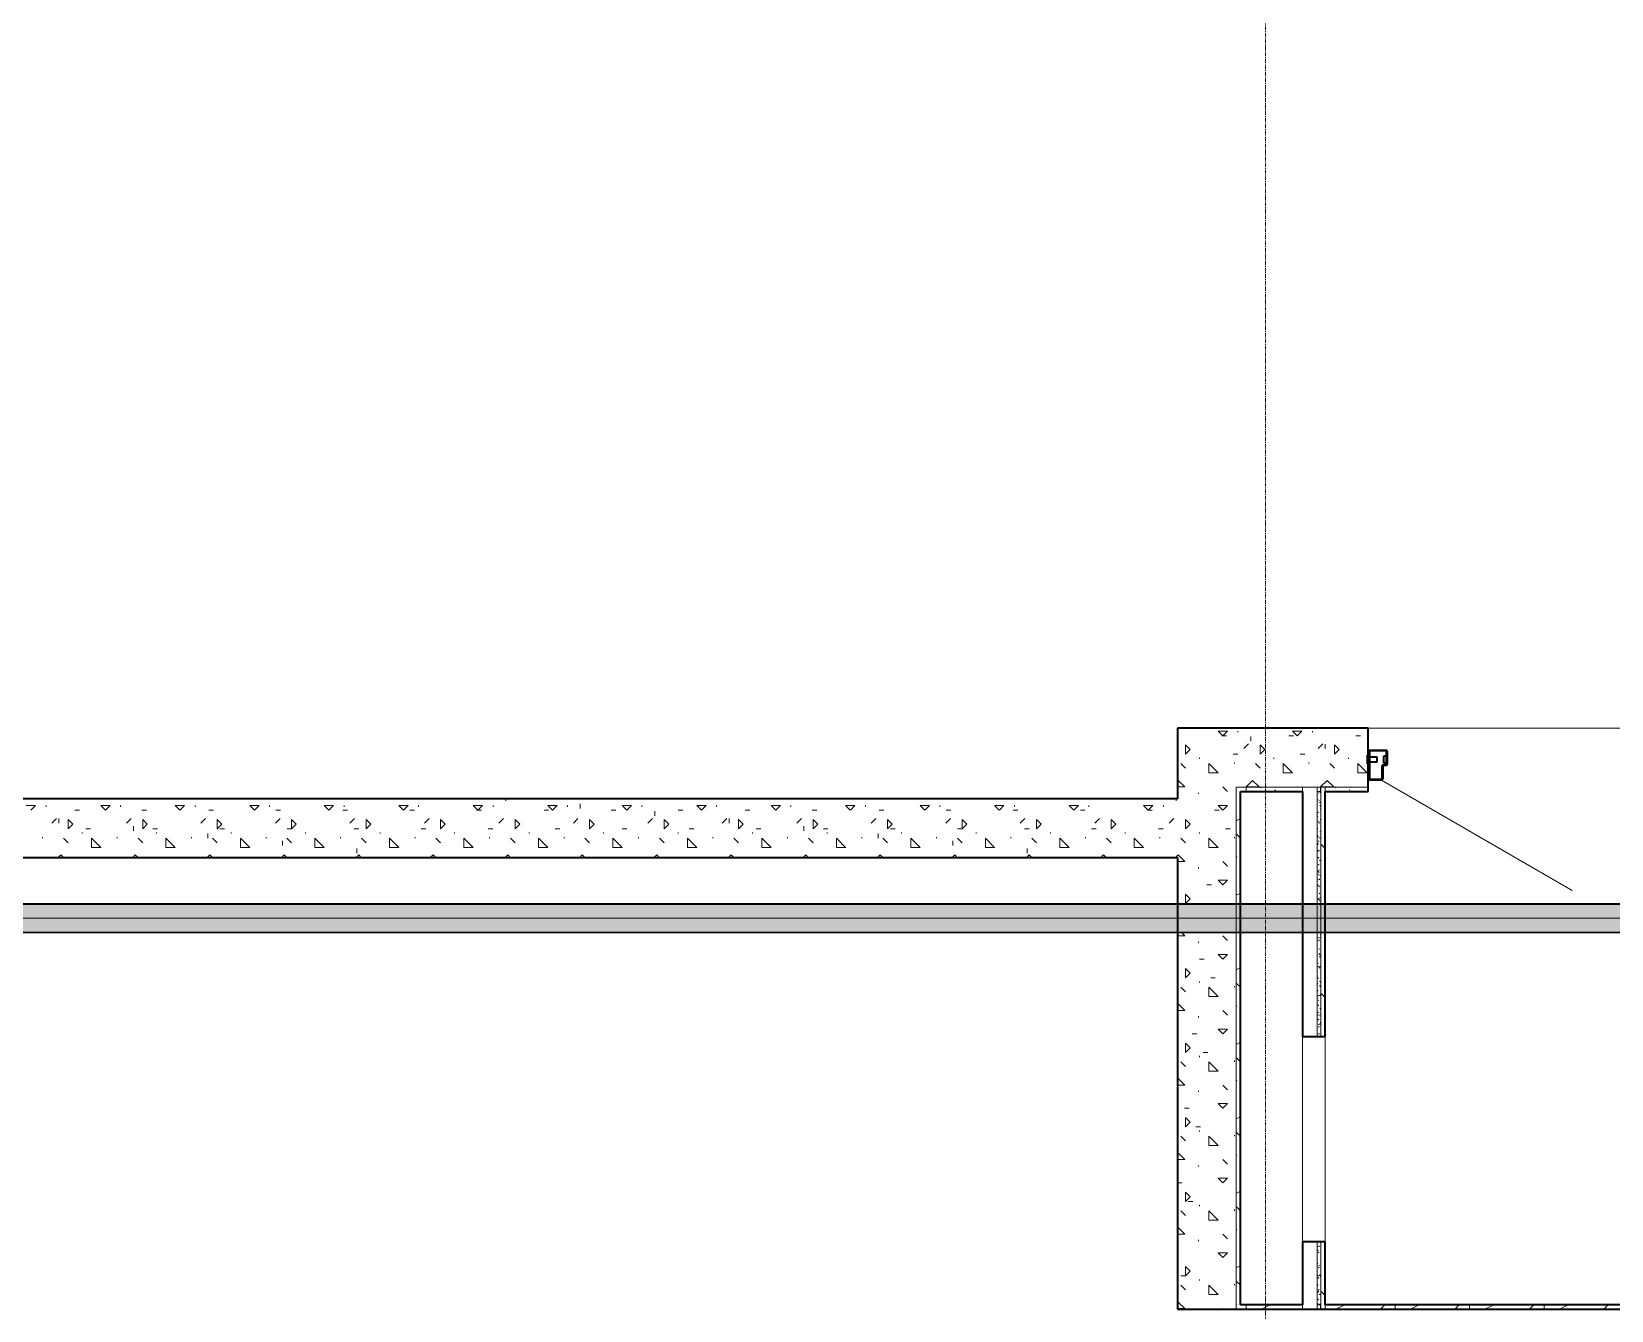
# Model space of a CAD drawing. Header units: millimetres. Extents: x -4948 to 42228, y -4856 to 69378.
# Drawn here: x 9702 to 15089, y 3248 to 7607 of the extents above; entities that cross this region are included whole.
import ezdxf

# ---------------------------------------------------------------- set-up
doc = ezdxf.new("R2010")
doc.units = ezdxf.units.MM
doc.linetypes.add('Линия сетки', pattern=[22.225, 12.7, -3.175, 3.175, -3.175])
for name, color, linetype, lineweight in [('A-DOOR', 31, 'Continuous', 13), ('A-DOOR-FRAM', 31, 'Continuous', 13), ('A-FLOR', 192, 'Continuous', 13), ('A-WALL', 113, 'Continuous', 13), ('A-WALL-PATT', 111, 'Continuous', 13), ('E-CABL-TRAY', 211, 'Continuous', 9), ('E-CABL-TRAY-CNTR', 211, 'Continuous', 9), ('I-WALL', 2, 'Continuous', 13), ('S-GRID', 1, 'Continuous', 30)]:
    doc.layers.add(name, color=color, linetype=linetype, lineweight=lineweight)

# ---------------------------------------------------------------- blocks, each defined once
blk = doc.blocks.new('27ELB-RD-AR-0000-BIM_rvt-1-1 этаж отм_ _0_000 лотки')
at = {"layer": 'A-DOOR', "color": 252, "lineweight": 18}
blk.add_line((14955.5, 4679.8), (14296.9, 5060.1), dxfattribs=at)
at = {"layer": 'A-DOOR-FRAM', "color": 252, "lineweight": 35}
for p, q in [((14257.4, 5140.6), (14258.9, 5140.6)), ((14257.4, 5111.6), (14257.4, 5140.6)), ((14258.9, 5137.1), (14258.9, 5154.6)), ((14258.9, 5137.1), (14258.9, 5111.6)), ((14260.4, 5137.1), (14258.9, 5137.1)), ((14260.4, 5154.6), (14260.4, 5137.1)), ((14265.4, 5153.6), (14260.4, 5153.6)), ((14260.4, 5137.1), (14260.4, 5077.1)), ((14261.4, 5157.1), (14321.4, 5157.1)), ((14321.4, 5157.1), (14261.4, 5157.1)), ((14321.4, 5155.6), (14261.4, 5155.6)), ((14265.4, 5060.6), (14265.4, 5153.6)), ((14265.4, 5135.1), (14286.4, 5135.1)), ((14286.4, 5135.1), (14288.9, 5135.1)), ((14288.9, 5135.1), (14288.9, 5117.2)), ((14313, 5113.6), (14313, 5138.6)), ((14313, 5138.6), (14322.4, 5138.6)), ((14322.4, 5108.6), (14322.4, 5154.6)), ((14323.9, 5154.6), (14323.9, 5108.6)), ((14323.9, 5108.6), (14323.9, 5154.6)), ((14260.4, 5111.6), (14257.4, 5111.6)), ((14258.9, 5059.6), (14258.9, 5077.1)), ((14260.4, 5077.1), (14258.9, 5077.1)), ((14260.4, 5077.1), (14260.4, 5059.6)), ((14286.4, 5117.2), (14265.4, 5117.2)), ((14288.9, 5117.2), (14286.4, 5117.2)), ((14307.4, 5059.6), (14307.4, 5105.1)), ((14308.9, 5105.1), (14308.9, 5059.6)), ((14308.9, 5059.6), (14308.9, 5105.1)), ((14309.9, 5107.6), (14321.4, 5107.6)), ((14321.4, 5106.1), (14309.9, 5106.1)), ((14309.9, 5106.1), (14321.4, 5106.1)), ((14322.4, 5113.6), (14313, 5113.6)), ((14265.4, 5060.6), (14260.4, 5060.6)), ((14261.4, 5058.6), (14306.4, 5058.6)), ((14306.4, 5057.1), (14261.4, 5057.1)), ((14261.4, 5057.1), (14306.4, 5057.1))]:
    blk.add_line(p, q, dxfattribs=at)
for centre, radius, start, end in [((14261.4, 5154.6), 2.5, 90, 180), ((14261.4, 5154.6), 2.5, 90, 180), ((14261.4, 5154.6), 1, 90, 180), ((14321.4, 5154.6), 2.5, 0, 90), ((14321.4, 5154.6), 2.5, 0, 90), ((14321.4, 5154.6), 1, 0, 90), ((14226.8, 5126.1), 98.3, 350.8522, 9.1478), ((14309.9, 5105.1), 2.5, 90, 180), ((14309.9, 5105.1), 1, 90, 180), ((14309.9, 5105.1), 1, 90, 180), ((14321.4, 5108.6), 2.5, 270, 0), ((14321.4, 5108.6), 1, 270, 0), ((14321.4, 5108.6), 2.5, 270, 0), ((14261.4, 5059.6), 2.5, 180, 270), ((14261.4, 5059.6), 2.5, 180, 270), ((14261.4, 5059.6), 1, 180, 270), ((14306.4, 5059.6), 2.5, 270, 0), ((14306.4, 5059.6), 1, 270, 0), ((14306.4, 5059.6), 2.5, 270, 0)]:
    blk.add_arc(centre, radius, start, end, dxfattribs=at)
at = {"layer": 'A-FLOR', "color": 252, "lineweight": 9}
blk.add_line((15858.9, 5232.1), (14258.9, 5232.1), dxfattribs=at)
at = {"layer": 'A-WALL', "color": 252, "lineweight": 9}
for p, q in [((13808.9, 5032.1), (14258.9, 5032.1)), ((14035.4, 5032.1), (13808.9, 5032.1)), ((13808.9, 5032.1), (13808.9, 5017.1)), ((13808.9, 3267.1), (13808.9, 5017.1)), ((13808.9, 5017.1), (13808.9, 3267.1)), ((14035.4, 5032.1), (14035.4, 5017.1)), ((14097.9, 5032.1), (14085.4, 5032.1)), ((14085.4, 5032.1), (14085.4, 5017.1)), ((14085.4, 4181.8), (14085.4, 5017.1)), ((14097.9, 5017.1), (14085.4, 5017.1)), ((14112.9, 5032.1), (14097.9, 5032.1)), ((14097.9, 5032.1), (14097.9, 5017.1)), ((14097.9, 4181.8), (14097.9, 5017.1)), ((14258.9, 5032.1), (14112.9, 5032.1)), ((14112.9, 5032.1), (14112.9, 5017.1)), ((14085.4, 3267.1), (14085.4, 3481.8)), ((14097.9, 3267.1), (14097.9, 3481.8)), ((13808.9, 3267.1), (13808.9, 3252.1)), ((14035.4, 3267.1), (14035.4, 3252.1)), ((14085.4, 3267.1), (14085.4, 3252.1)), ((14085.4, 3267.1), (14097.9, 3267.1)), ((14097.9, 3267.1), (14097.9, 3252.1)), ((14112.9, 3267.1), (14112.9, 3252.1))]:
    blk.add_line(p, q, dxfattribs=at)
at = {"layer": 'A-WALL-PATT', "color": 252, "linetype": 'Continuous', "lineweight": 9}
for p, q in [((13652.5, 5159.4), (13636.6, 5175.3)), ((13636.6, 5143.5), (13636.6, 5175.2)), ((13763.6, 5207), (13747.7, 5222.9)), ((13747.8, 5222.9), (13779.5, 5222.9)), ((13760.5, 5207), (13776.3, 5207)), ((13763.7, 5207), (13779.5, 5222.9)), ((13815.2, 5218.9), (13815.2, 5222.9)), ((13835.1, 5163.4), (13851, 5179.3)), ((13858.9, 5187.9), (13858.9, 5203.8)), ((13906.5, 5159.4), (13890.6, 5175.3)), ((13890.6, 5143.5), (13890.6, 5175.2)), ((13989, 5207), (14004.9, 5207)), ((14017.6, 5207), (14001.7, 5222.9)), ((14001.8, 5222.9), (14033.5, 5222.9)), ((14017.7, 5207), (14033.5, 5222.9)), ((14069.2, 5218.9), (14069.2, 5222.9)), ((14089.1, 5163.4), (14105, 5179.3)), ((14112.9, 5162.5), (14112.9, 5178.4)), ((14160.5, 5159.4), (14144.6, 5175.3)), ((14144.6, 5143.5), (14144.6, 5175.2)), ((14217.6, 5207), (14233.5, 5207)), ((14258.9, 5219.8), (14255.7, 5222.9)), ((14255.8, 5222.9), (14258.9, 5222.9)), ((13636.7, 5143.5), (13652.5, 5159.4)), ((13684.2, 5127.6), (13684.2, 5131.6)), ((13798.5, 5143.5), (13808.9, 5143.5)), ((13808.9, 5143.5), (13814.4, 5143.5)), ((13890.7, 5143.5), (13906.5, 5159.4)), ((13938.2, 5127.6), (13938.2, 5131.6)), ((14027.1, 5143.5), (14043, 5143.5)), ((14144.7, 5143.5), (14160.5, 5159.4)), ((14192.2, 5127.6), (14192.2, 5131.6)), ((14255.8, 5143.5), (14258.9, 5143.5)), ((13636.6, 5095.9), (13620.7, 5111.8)), ((13716, 5080), (13716, 5111.7)), ((13747.7, 5080), (13716, 5111.7)), ((13716, 5080), (13747.8, 5080)), ((13803.3, 5111.7), (13803.3, 5115.7)), ((13890.6, 5095.9), (13874.7, 5111.8)), ((13970, 5080), (13970, 5111.7)), ((14001.7, 5080), (13970, 5111.7)), ((13970, 5080), (14001.8, 5080)), ((14057.3, 5111.7), (14057.3, 5115.7)), ((14144.6, 5095.9), (14128.7, 5111.8)), ((14224, 5080), (14224, 5111.7)), ((14255.7, 5080), (14224, 5111.7)), ((14224, 5080), (14255.8, 5080)), ((13608.9, 5052.2), (13611.4, 5054.8)), ((13608.9, 5032.4), (13633.9, 5032.4)), ((13633.9, 5032.4), (13611.4, 5054.8)), ((13680.3, 5008.6), (13680.3, 5012.5)), ((13779.5, 5016.5), (13763.6, 5032.4)), ((13843, 5032.4), (13865.4, 5054.8)), ((13843, 5032.4), (13887.9, 5032.4)), ((13843, 5017.1), (13843, 5032.1)), ((13887.9, 5032.4), (13865.4, 5054.8)), ((13893.8, 5029.2), (13899.6, 5032.1)), ((13944.3, 5017.1), (13941.5, 5022.5)), ((14017.9, 5032.1), (14017.6, 5032.4)), ((14034.1, 5017.1), (14035.4, 5018.4)), ((14088.3, 5011.5), (14091.6, 5011.9)), ((14094.1, 5015.6), (14096.6, 5013.3)), ((14097, 5032.4), (14119.4, 5054.8)), ((14097, 5032.4), (14141.9, 5032.4)), ((14097, 5017.1), (14097, 5032.1)), ((14141.9, 5032.4), (14119.4, 5054.8)), ((14147.8, 5029.2), (14153.6, 5032.1)), ((14198.3, 5017.1), (14195.5, 5022.5)), ((9683.8, 4968.9), (9715.5, 4968.9)), ((9699.6, 4953), (9715.5, 4968.9)), ((9751.2, 4964.9), (9751.2, 4968.9)), ((9953.6, 4953), (9937.7, 4968.9)), ((9937.8, 4968.9), (9969.5, 4968.9)), ((9953.6, 4953), (9969.5, 4968.9)), ((10005.2, 4964.9), (10005.2, 4968.9)), ((10207.6, 4953), (10191.7, 4968.9)), ((10191.8, 4968.9), (10223.5, 4968.9)), ((10207.6, 4953), (10223.5, 4968.9)), ((10259.2, 4964.9), (10259.2, 4968.9)), ((10461.6, 4953), (10445.7, 4968.9)), ((10445.8, 4968.9), (10477.5, 4968.9)), ((10461.6, 4953), (10477.5, 4968.9)), ((10513.2, 4964.9), (10513.2, 4968.9)), ((10715.6, 4953), (10699.7, 4968.9)), ((10699.8, 4968.9), (10731.5, 4968.9)), ((10715.6, 4953), (10731.5, 4968.9)), ((10767.2, 4964.9), (10767.2, 4968.9)), ((10969.6, 4953), (10953.7, 4968.9)), ((10953.8, 4968.9), (10985.5, 4968.9)), ((10969.6, 4953), (10985.5, 4968.9)), ((11021.2, 4964.9), (11021.2, 4968.9)), ((11223.6, 4953), (11207.7, 4968.9)), ((11207.8, 4968.9), (11239.5, 4968.9)), ((11223.6, 4953), (11239.5, 4968.9)), ((11275.2, 4964.9), (11275.2, 4968.9)), ((11318.9, 4984.7), (11318.9, 4992.1)), ((11477.6, 4953), (11461.7, 4968.9)), ((11461.8, 4968.9), (11493.5, 4968.9)), ((11477.6, 4953), (11493.5, 4968.9)), ((11529.2, 4964.9), (11529.2, 4968.9)), ((11572.9, 4959.3), (11572.9, 4975.2)), ((11731.6, 4953), (11715.7, 4968.9)), ((11715.8, 4968.9), (11747.5, 4968.9)), ((11731.6, 4953), (11747.5, 4968.9)), ((11783.2, 4964.9), (11783.2, 4968.9)), ((11985.6, 4953), (11969.7, 4968.9)), ((11969.8, 4968.9), (12001.5, 4968.9)), ((11985.7, 4953), (12001.5, 4968.9)), ((12037.2, 4964.9), (12037.2, 4968.9)), ((12239.6, 4953), (12223.7, 4968.9)), ((12223.8, 4968.9), (12255.5, 4968.9)), ((12239.7, 4953), (12255.5, 4968.9)), ((12291.2, 4964.9), (12291.2, 4968.9)), ((12493.6, 4953), (12477.7, 4968.9)), ((12477.8, 4968.9), (12509.5, 4968.9)), ((12493.7, 4953), (12509.5, 4968.9)), ((12545.2, 4964.9), (12545.2, 4968.9)), ((12747.6, 4953), (12731.7, 4968.9)), ((12731.8, 4968.9), (12763.5, 4968.9)), ((12747.7, 4953), (12763.5, 4968.9)), ((12799.2, 4964.9), (12799.2, 4968.9)), ((13001.6, 4953), (12985.7, 4968.9)), ((12985.8, 4968.9), (13017.5, 4968.9)), ((13001.7, 4953), (13017.5, 4968.9)), ((13053.2, 4964.9), (13053.2, 4968.9)), ((13255.6, 4953), (13239.7, 4968.9)), ((13239.8, 4968.9), (13271.5, 4968.9)), ((13255.7, 4953), (13271.5, 4968.9)), ((13307.2, 4964.9), (13307.2, 4968.9)), ((13509.6, 4953), (13493.7, 4968.9)), ((13493.8, 4968.9), (13525.5, 4968.9)), ((13509.7, 4953), (13525.5, 4968.9)), ((13561.2, 4964.9), (13561.2, 4968.9)), ((13604.9, 4984.7), (13604.9, 4992.1)), ((13763.6, 4953), (13747.7, 4968.9)), ((13747.8, 4968.9), (13779.5, 4968.9)), ((13763.7, 4953), (13779.5, 4968.9)), ((14085.4, 4963.4), (14085.5, 4963.4)), ((14085.5, 4989.9), (14088.4, 4988.1)), ((14090.9, 4986.5), (14093.7, 4984.7)), ((14093.7, 4979.3), (14097, 4979.7)), ((14094.6, 4969), (14096.9, 4966.9)), ((14095.8, 4958.1), (14097.9, 4956.8)), ((14096.9, 4966.9), (14096.9, 4966.9)), ((14096.9, 4966.9), (14097.9, 4966)), ((14109.7, 4978.4), (14112.9, 4978.4)), ((9771.1, 4909.4), (9787, 4925.2)), ((9794.9, 4908.5), (9794.9, 4924.4)), ((9842.5, 4905.4), (9826.6, 4921.3)), ((9826.6, 4889.5), (9826.6, 4921.2)), ((9826.6, 4889.5), (9842.5, 4905.4)), ((9848.9, 4953), (9864.7, 4953)), ((10025.1, 4909.4), (10041, 4925.2)), ((10077.5, 4953), (10093.3, 4953)), ((10096.5, 4905.4), (10080.6, 4921.3)), ((10080.6, 4889.5), (10080.6, 4921.2)), ((10080.6, 4889.5), (10096.5, 4905.4)), ((10279.1, 4909.4), (10295, 4925.2)), ((10306.1, 4953), (10321.9, 4953)), ((10350.5, 4905.4), (10334.6, 4921.3)), ((10334.6, 4889.5), (10334.6, 4921.2)), ((10334.6, 4889.5), (10350.5, 4905.4)), ((10533.1, 4909.4), (10549, 4925.2)), ((10534.7, 4953), (10550.5, 4953)), ((10604.5, 4905.4), (10588.6, 4921.3)), ((10588.6, 4889.5), (10588.6, 4921.2)), ((10588.6, 4889.5), (10604.5, 4905.4)), ((10763.3, 4953), (10779.1, 4953)), ((10787.1, 4909.4), (10803, 4925.2)), ((10858.5, 4905.4), (10842.6, 4921.3)), ((10842.6, 4889.5), (10842.6, 4921.2)), ((10842.6, 4889.5), (10858.5, 4905.4)), ((10991.9, 4953), (11007.7, 4953)), ((11041.1, 4909.4), (11057, 4925.2)), ((11112.5, 4905.4), (11096.6, 4921.3)), ((11096.6, 4889.5), (11096.6, 4921.2)), ((11096.6, 4889.5), (11112.5, 4905.4)), ((11220.5, 4953), (11236.3, 4953)), ((11295.1, 4909.4), (11311, 4925.2)), ((11366.5, 4905.4), (11350.6, 4921.3)), ((11350.6, 4889.5), (11350.6, 4921.2)), ((11350.6, 4889.5), (11366.5, 4905.4)), ((11449.1, 4953), (11464.9, 4953)), ((11549.1, 4909.4), (11565, 4925.2)), ((11620.5, 4905.4), (11604.6, 4921.3)), ((11604.6, 4889.5), (11604.6, 4921.2)), ((11604.6, 4889.5), (11620.5, 4905.4)), ((11677.7, 4953), (11693.5, 4953)), ((11803.1, 4909.4), (11819, 4925.2)), ((11826.9, 4933.9), (11826.9, 4949.8)), ((11874.5, 4905.4), (11858.6, 4921.3)), ((11858.6, 4889.5), (11858.6, 4921.2)), ((11858.6, 4889.5), (11874.5, 4905.4)), ((11906.2, 4953), (11922.1, 4953)), ((12057.1, 4909.4), (12073, 4925.2)), ((12080.9, 4908.5), (12080.9, 4924.4)), ((12128.5, 4905.4), (12112.6, 4921.3)), ((12112.6, 4889.5), (12112.6, 4921.2)), ((12112.7, 4889.5), (12128.5, 4905.4)), ((12134.9, 4953), (12150.7, 4953)), ((12311.1, 4909.4), (12327, 4925.2)), ((12363.5, 4953), (12379.3, 4953)), ((12382.5, 4905.4), (12366.6, 4921.3)), ((12366.6, 4889.5), (12366.6, 4921.2)), ((12366.7, 4889.5), (12382.5, 4905.4)), ((12565.1, 4909.4), (12581, 4925.2)), ((12592.1, 4953), (12607.9, 4953)), ((12636.5, 4905.4), (12620.6, 4921.3)), ((12620.6, 4889.5), (12620.6, 4921.2)), ((12620.7, 4889.5), (12636.5, 4905.4)), ((12819.1, 4909.4), (12835, 4925.2)), ((12820.7, 4953), (12836.5, 4953)), ((12890.5, 4905.4), (12874.6, 4921.3)), ((12874.6, 4889.5), (12874.6, 4921.2)), ((12874.7, 4889.5), (12890.5, 4905.4)), ((13049.3, 4953), (13065.1, 4953)), ((13073.1, 4909.4), (13089, 4925.2)), ((13144.5, 4905.4), (13128.6, 4921.3)), ((13128.6, 4889.5), (13128.6, 4921.2)), ((13128.7, 4889.5), (13144.5, 4905.4)), ((13277.9, 4953), (13293.7, 4953)), ((13327.1, 4909.4), (13343, 4925.2)), ((13398.5, 4905.4), (13382.6, 4921.3)), ((13382.6, 4889.5), (13382.6, 4921.2)), ((13382.7, 4889.5), (13398.5, 4905.4)), ((13506.5, 4953), (13522.3, 4953)), ((13581.1, 4909.4), (13597, 4925.2)), ((13652.5, 4905.4), (13636.6, 4921.3)), ((13636.6, 4889.5), (13636.6, 4921.2)), ((13636.7, 4889.5), (13652.5, 4905.4)), ((13735, 4953), (13750.9, 4953)), ((13808.9, 4916.9), (13823.9, 4924.4)), ((14085.4, 4938.3), (14086.3, 4939)), ((14085.4, 4931.3), (14087.3, 4929.6)), ((14085.4, 4913.2), (14087.1, 4914.5)), ((14085.4, 4912.4), (14086.3, 4912.5)), ((14087.8, 4945.6), (14091.2, 4946.1)), ((14089.2, 4912.9), (14092.5, 4913.4)), ((14091.1, 4910.5), (14094, 4908.7)), ((14095.8, 4921.7), (14097.9, 4919.9)), ((9739.3, 4857.7), (9739.3, 4861.7)), ((9826.6, 4841.9), (9810.7, 4857.8)), ((9874.2, 4873.6), (9874.2, 4877.6)), ((9887, 4889.5), (9902.8, 4889.5)), ((9906, 4826), (9906, 4857.7)), ((9937.7, 4826), (9906, 4857.7)), ((9993.3, 4857.7), (9993.3, 4861.7)), ((10048.9, 4883.1), (10048.9, 4899)), ((10080.6, 4841.9), (10064.7, 4857.8)), ((10115.6, 4889.5), (10131.4, 4889.5)), ((10128.2, 4873.6), (10128.2, 4877.6)), ((10160, 4826), (10160, 4857.7)), ((10191.7, 4826), (10160, 4857.7)), ((10247.3, 4857.7), (10247.3, 4861.7)), ((10302.9, 4857.7), (10302.9, 4873.6)), ((10334.6, 4841.9), (10318.7, 4857.8)), ((10344.2, 4889.5), (10360, 4889.5)), ((10382.2, 4873.6), (10382.2, 4877.6)), ((10414, 4826), (10414, 4857.7)), ((10445.7, 4826), (10414, 4857.7)), ((10501.3, 4857.7), (10501.3, 4861.7)), ((10556.9, 4832.3), (10556.9, 4848.2)), ((10588.6, 4841.9), (10572.7, 4857.8)), ((10572.8, 4889.5), (10588.6, 4889.5)), ((10636.2, 4873.6), (10636.2, 4877.6)), ((10668, 4826), (10668, 4857.7)), ((10699.7, 4826), (10668, 4857.7)), ((10755.3, 4857.7), (10755.3, 4861.7)), ((10801.4, 4889.5), (10817.2, 4889.5)), ((10842.6, 4841.9), (10826.7, 4857.8)), ((10890.2, 4873.6), (10890.2, 4877.6)), ((10922, 4826), (10922, 4857.7)), ((10953.7, 4826), (10922, 4857.7)), ((11009.3, 4857.7), (11009.3, 4861.7)), ((11030, 4889.5), (11045.8, 4889.5)), ((11096.6, 4841.9), (11080.7, 4857.8)), ((11144.2, 4873.6), (11144.2, 4877.6)), ((11176, 4826), (11176, 4857.7)), ((11207.7, 4826), (11176, 4857.7)), ((11258.6, 4889.5), (11274.4, 4889.5)), ((11263.3, 4857.7), (11263.3, 4861.7)), ((11350.6, 4841.9), (11334.7, 4857.8)), ((11398.2, 4873.6), (11398.2, 4877.6)), ((11430, 4826), (11430, 4857.7)), ((11461.7, 4826), (11430, 4857.7)), ((11487.2, 4889.5), (11503, 4889.5)), ((11517.3, 4857.7), (11517.3, 4861.7)), ((11604.6, 4841.9), (11588.7, 4857.8)), ((11652.2, 4873.6), (11652.2, 4877.6)), ((11684, 4826), (11684, 4857.7)), ((11715.7, 4826), (11684, 4857.7)), ((11715.8, 4889.5), (11731.6, 4889.5)), ((11771.3, 4857.7), (11771.3, 4861.7)), ((11858.6, 4841.9), (11842.7, 4857.8)), ((11906.2, 4873.6), (11906.2, 4877.6)), ((11938, 4826), (11938, 4857.7)), ((11969.7, 4826), (11938, 4857.7)), ((11944.4, 4889.5), (11960.2, 4889.5)), ((12025.3, 4857.7), (12025.3, 4861.7)), ((12112.6, 4841.9), (12096.7, 4857.8)), ((12160.2, 4873.6), (12160.2, 4877.6)), ((12173, 4889.5), (12188.8, 4889.5)), ((12192, 4826), (12192, 4857.7)), ((12223.7, 4826), (12192, 4857.7)), ((12279.3, 4857.7), (12279.3, 4861.7)), ((12334.9, 4883.1), (12334.9, 4899)), ((12366.6, 4841.9), (12350.7, 4857.8)), ((12401.6, 4889.5), (12417.4, 4889.5)), ((12414.2, 4873.6), (12414.2, 4877.6)), ((12446, 4826), (12446, 4857.7)), ((12477.7, 4826), (12446, 4857.7)), ((12533.3, 4857.7), (12533.3, 4861.7)), ((12588.9, 4857.7), (12588.9, 4873.6)), ((12620.6, 4841.9), (12604.7, 4857.8)), ((12630.2, 4889.5), (12646, 4889.5)), ((12668.2, 4873.6), (12668.2, 4877.6)), ((12700, 4826), (12700, 4857.7)), ((12731.7, 4826), (12700, 4857.7)), ((12787.3, 4857.7), (12787.3, 4861.7)), ((12842.9, 4832.3), (12842.9, 4848.2)), ((12874.6, 4841.9), (12858.7, 4857.8)), ((12858.8, 4889.5), (12874.6, 4889.5)), ((12922.2, 4873.6), (12922.2, 4877.6)), ((12954, 4826), (12954, 4857.7)), ((12985.7, 4826), (12954, 4857.7)), ((13041.3, 4857.7), (13041.3, 4861.7)), ((13087.4, 4889.5), (13103.2, 4889.5)), ((13128.6, 4841.9), (13112.7, 4857.8)), ((13176.2, 4873.6), (13176.2, 4877.6)), ((13208, 4826), (13208, 4857.7)), ((13239.7, 4826), (13208, 4857.7)), ((13295.3, 4857.7), (13295.3, 4861.7)), ((13316, 4889.5), (13331.8, 4889.5)), ((13382.6, 4841.9), (13366.7, 4857.8)), ((13430.2, 4873.6), (13430.2, 4877.6)), ((13462, 4826), (13462, 4857.7)), ((13493.7, 4826), (13462, 4857.7)), ((13544.6, 4889.5), (13560.4, 4889.5)), ((13549.3, 4857.7), (13549.3, 4861.7)), ((13636.6, 4841.9), (13620.7, 4857.8)), ((13684.2, 4873.6), (13684.2, 4877.6)), ((13716, 4826), (13716, 4857.7)), ((13747.7, 4826), (13716, 4857.7)), ((13773.1, 4889.5), (13789, 4889.5)), ((13803.3, 4857.7), (13803.3, 4861.7)), ((13823.9, 4857.8), (13810.8, 4870.9)), ((14085.4, 4888.1), (14087.9, 4890)), ((14085.4, 4885.2), (14086.2, 4884.5)), ((14086, 4863.5), (14088.7, 4865.5)), ((14087, 4862.6), (14089.8, 4860.8)), ((14092.4, 4859.2), (14095.2, 4857.4)), ((14094.7, 4880.8), (14097.9, 4881.2)), ((14096.3, 4875.2), (14097.9, 4873.8)), ((9792.7, 4792.1), (9801.4, 4800.8)), ((9810.2, 4792.1), (9801.4, 4800.8)), ((9906, 4826), (9937.8, 4826)), ((10046.7, 4792.1), (10055.4, 4800.8)), ((10064.2, 4792.1), (10055.4, 4800.8)), ((10160, 4826), (10191.8, 4826)), ((10300.7, 4792.1), (10309.4, 4800.8)), ((10318.2, 4792.1), (10309.4, 4800.8)), ((10414, 4826), (10445.8, 4826)), ((10554.7, 4792.1), (10563.4, 4800.8)), ((10572.2, 4792.1), (10563.4, 4800.8)), ((10668, 4826), (10699.8, 4826)), ((10808.7, 4792.1), (10817.4, 4800.8)), ((10810.9, 4806.9), (10810.9, 4822.8)), ((10826.2, 4792.1), (10817.4, 4800.8)), ((10922, 4826), (10953.8, 4826)), ((11062.7, 4792.1), (11071.4, 4800.8)), ((11064.9, 4792.1), (11064.9, 4797.4)), ((11080.2, 4792.1), (11071.4, 4800.8)), ((11176, 4826), (11207.8, 4826)), ((11316.7, 4792.1), (11325.4, 4800.8)), ((11334.2, 4792.1), (11325.4, 4800.8)), ((11430, 4826), (11461.8, 4826)), ((11570.7, 4792.1), (11579.4, 4800.8)), ((11588.2, 4792.1), (11579.4, 4800.8)), ((11684, 4826), (11715.8, 4826)), ((11824.7, 4792.1), (11833.4, 4800.8)), ((11842.2, 4792.1), (11833.4, 4800.8)), ((11938, 4826), (11969.8, 4826)), ((12078.7, 4792.1), (12087.4, 4800.8)), ((12096.2, 4792.1), (12087.4, 4800.8)), ((12192, 4826), (12223.8, 4826)), ((12332.7, 4792.1), (12341.4, 4800.8)), ((12350.2, 4792.1), (12341.4, 4800.8)), ((12446, 4826), (12477.8, 4826)), ((12586.7, 4792.1), (12595.4, 4800.8)), ((12604.2, 4792.1), (12595.4, 4800.8)), ((12700, 4826), (12731.8, 4826)), ((12840.7, 4792.1), (12849.4, 4800.8)), ((12858.2, 4792.1), (12849.4, 4800.8)), ((12954, 4826), (12985.8, 4826)), ((13094.7, 4792.1), (13103.4, 4800.8)), ((13096.9, 4806.9), (13096.9, 4822.8)), ((13112.2, 4792.1), (13103.4, 4800.8)), ((13208, 4826), (13239.8, 4826)), ((13348.7, 4792.1), (13357.4, 4800.8)), ((13350.9, 4792.1), (13350.9, 4797.4)), ((13366.2, 4792.1), (13357.4, 4800.8)), ((13462, 4826), (13493.8, 4826)), ((13602.7, 4792.1), (13608.9, 4798.2)), ((13608.9, 4798.2), (13611.4, 4800.8)), ((13633.9, 4778.4), (13611.4, 4800.8)), ((13716, 4826), (13747.8, 4826)), ((13808.9, 4791.9), (13811.7, 4794.7)), ((14085.4, 4839.1), (14086.5, 4838)), ((14085.4, 4813.8), (14087.2, 4814)), ((14086.5, 4838), (14086.5, 4838)), ((14086.5, 4838), (14089, 4835.7)), ((14086.8, 4839), (14089.5, 4841.1)), ((14087.6, 4814.6), (14090.3, 4816.6)), ((14088.8, 4847.1), (14092.1, 4847.6)), ((14090.2, 4814.4), (14093.5, 4814.9)), ((14097.3, 4830.8), (14097.9, 4830.4)), ((14097.6, 4827.9), (14097.9, 4827.6)), ((14109.7, 4826), (14097.9, 4837.8)), ((13608.9, 4778.4), (13633.9, 4778.4)), ((13680.3, 4754.6), (13680.3, 4758.5)), ((13779.5, 4762.5), (13763.6, 4778.4)), ((14085.4, 4792.9), (14087.9, 4790.6)), ((14085.4, 4762.6), (14086.4, 4761.9)), ((14085.9, 4746.3), (14088.3, 4744.2)), ((14088.3, 4744.2), (14088.3, 4744.2)), ((14088.3, 4744.2), (14090.7, 4741.9)), ((14088.4, 4790.1), (14091.1, 4792.1)), ((14089.2, 4765.6), (14091.9, 4767.7)), ((14089.7, 4748.6), (14093, 4749)), ((14090, 4741.1), (14092.7, 4743.2)), ((14092.6, 4783.2), (14095.4, 4781.4)), ((14095.6, 4782.2), (14097.9, 4782.5)), ((13709.6, 4699), (13725.5, 4699)), ((13763.6, 4699), (13747.7, 4714.9)), ((13747.8, 4714.9), (13779.5, 4714.9)), ((13763.7, 4699), (13779.5, 4714.9)), ((14085.4, 4715.1), (14088.2, 4715.5)), ((14085.4, 4686.8), (14086.7, 4686)), ((14087.2, 4699), (14089.6, 4696.8)), ((14088.5, 4735.3), (14091.3, 4733.5)), ((14090.8, 4716.7), (14093.5, 4718.7)), ((14091.1, 4715.9), (14094.4, 4716.3)), ((14091.6, 4692.2), (14094.3, 4694.2)), ((14093.8, 4731.9), (14096.7, 4730.1)), ((14109.7, 4724.4), (14112.9, 4724.4)), ((13652.5, 4651.4), (13636.6, 4667.3)), ((13636.6, 4635.5), (13636.6, 4667.2)), ((13636.7, 4635.5), (13652.5, 4651.4)), ((13747.8, 4635.5), (13763.6, 4635.5)), ((13808.9, 4662.9), (13823.9, 4670.4)), ((14085.4, 4636.3), (14087.8, 4634.7)), ((14087.7, 4652.5), (14090, 4650.3)), ((14090, 4650.3), (14090, 4650.3)), ((14090, 4650.3), (14092.5, 4648)), ((14090.7, 4650.1), (14094, 4650.5)), ((14092.4, 4667.7), (14095.1, 4669.8)), ((14093.2, 4643.3), (14095.9, 4645.3)), ((14094.1, 4656), (14096.9, 4654.2)), ((14096.5, 4683.7), (14097.9, 4683.9)), ((13633.9, 4524.4), (13623.6, 4534.7)), ((14095.6, 4528.7), (14097.9, 4527.2)), ((13608.9, 4524.4), (13633.9, 4524.4)), ((13680.3, 4500.6), (13680.3, 4504.5)), ((13779.5, 4508.5), (13763.6, 4524.4)), ((14086.5, 4509.2), (14089.4, 4507.4)), ((14086.7, 4518), (14090.1, 4518.5)), ((14090.6, 4511.3), (14093.1, 4509.1)), ((14091.4, 4480.8), (14094.3, 4479)), ((14093, 4518.8), (14096.3, 4519.3)), ((14096.8, 4477.4), (14097.9, 4476.7)), ((14097.2, 4520.9), (14097.9, 4521.4)), ((13684.2, 4445), (13700.1, 4445)), ((13763.6, 4445), (13747.7, 4460.9)), ((13747.8, 4460.9), (13779.5, 4460.9)), ((13763.7, 4445), (13779.5, 4460.9)), ((14085.4, 4452.1), (14085.5, 4452.1)), ((14086.8, 4433.2), (14089.6, 4431.4)), ((14087.7, 4419.5), (14091, 4419.9)), ((14091.1, 4464.8), (14093.5, 4462.6)), ((14092.4, 4417.5), (14094.8, 4415.2)), ((14092.5, 4453), (14095.9, 4453.5)), ((14093.5, 4462.6), (14093.5, 4462.6)), ((14093.5, 4462.6), (14095.9, 4460.3)), ((14093.9, 4420.3), (14097.2, 4420.8)), ((14109.7, 4470.4), (14112.9, 4470.4)), ((13652.5, 4397.4), (13636.6, 4413.3)), ((13636.6, 4381.5), (13636.6, 4413.2)), ((13636.7, 4381.5), (13652.5, 4397.4)), ((13684.2, 4365.6), (13684.2, 4369.6)), ((13722.4, 4381.5), (13738.2, 4381.5)), ((13808.9, 4408.9), (13823.9, 4416.4)), ((14085.4, 4411.5), (14085.9, 4411.9)), ((14085.4, 4386.4), (14086.7, 4387.5)), ((14085.4, 4383.6), (14085.5, 4383.5)), ((14088, 4381.9), (14090.8, 4380.1)), ((14092.9, 4370.9), (14095.2, 4368.8)), ((14095.2, 4368.8), (14095.2, 4368.8)), ((14095.2, 4368.8), (14097.7, 4366.5)), ((14097, 4401.4), (14097.9, 4400.9)), ((13636.6, 4333.9), (13620.7, 4349.8)), ((13716, 4318), (13716, 4349.7)), ((13747.7, 4318), (13716, 4349.7)), ((13716, 4318), (13747.8, 4318)), ((13803.3, 4349.7), (13803.3, 4353.7)), ((13823.9, 4349.8), (13810.8, 4362.9)), ((14085.4, 4361.3), (14087.5, 4363)), ((14085.4, 4353.4), (14086.5, 4353.6)), ((14085.4, 4331.7), (14085.5, 4331.5)), ((14085.7, 4336.5), (14088.3, 4338.5)), ((14086.5, 4312), (14089.1, 4314)), ((14088.6, 4321), (14091.9, 4321.4)), ((14092.9, 4353.5), (14095.7, 4351.7)), ((14093.5, 4354.5), (14096.8, 4354.9)), ((14094.1, 4323.6), (14096.6, 4321.4)), ((14094.9, 4321.8), (14097.9, 4322.2)), ((14109.7, 4318), (14097.9, 4329.8)), ((13608.9, 4290.2), (13611.4, 4292.8)), ((13608.9, 4270.4), (13633.9, 4270.4)), ((13633.9, 4270.4), (13611.4, 4292.8)), ((13779.5, 4254.5), (13763.6, 4270.4)), ((13808.9, 4283.9), (13811.7, 4286.7)), ((14085.4, 4287.7), (14086, 4287.8)), ((14085.4, 4257.2), (14087, 4256.2)), ((14087.3, 4287.5), (14089.9, 4289.6)), ((14088.1, 4263.1), (14090.7, 4265.1)), ((14088.3, 4305.9), (14091.1, 4304.1)), ((14094.4, 4256), (14097.7, 4256.4)), ((14094.6, 4277.1), (14096.9, 4274.9)), ((14096.9, 4274.9), (14096.9, 4274.9)), ((14096.9, 4274.9), (14097.9, 4274.1)), ((13680.3, 4246.6), (13680.3, 4250.5)), ((13763.6, 4191), (13747.7, 4206.9)), ((13747.8, 4206.9), (13779.5, 4206.9)), ((13763.7, 4191), (13779.5, 4206.9)), ((14085.4, 4254.8), (14087.4, 4255.1)), ((14085.4, 4239.4), (14087.3, 4237.6)), ((14088.9, 4238.6), (14091.5, 4240.6)), ((14089.5, 4254.6), (14092.3, 4252.8)), ((14089.6, 4222.5), (14092.9, 4222.9)), ((14089.7, 4214.1), (14092.3, 4216.2)), ((14094.4, 4226.2), (14097.2, 4224.4)), ((14095.8, 4229.8), (14097.9, 4227.9)), ((14095.8, 4223.3), (14097.9, 4223.5)), ((14109.7, 4216.4), (14112.9, 4216.4)), ((13652.5, 4143.4), (13636.6, 4159.3)), ((13636.6, 4127.5), (13636.6, 4159.2)), ((13658.9, 4191), (13674.7, 4191)), ((13808.9, 4154.9), (13823.9, 4162.4)), ((14085.4, 4193.3), (14086.2, 4192.5)), ((14085.4, 4189), (14087, 4189.2)), ((14090.5, 4189.7), (14093.1, 4191.7)), ((14096.3, 4183.2), (14097.8, 4181.8)), ((13636.6, 4079.9), (13620.7, 4095.8)), ((13636.7, 4127.5), (13652.5, 4143.4)), ((13684.2, 4111.6), (13684.2, 4115.6)), ((13697, 4127.5), (13712.8, 4127.5)), ((13716, 4064), (13716, 4095.7)), ((13747.7, 4064), (13716, 4095.7)), ((13803.3, 4095.7), (13803.3, 4099.7)), ((13823.9, 4095.8), (13810.8, 4108.9)), ((13716, 4064), (13747.8, 4064)), ((13608.9, 4036.2), (13611.4, 4038.8)), ((13608.9, 4016.4), (13633.9, 4016.4)), ((13633.9, 4016.4), (13611.4, 4038.8)), ((13680.3, 3992.6), (13680.3, 3996.5)), ((13779.5, 4000.5), (13763.6, 4016.4)), ((13808.9, 4029.9), (13811.7, 4032.7)), ((13633.5, 3937), (13649.3, 3937)), ((13763.6, 3937), (13747.7, 3952.9)), ((13747.8, 3952.9), (13779.5, 3952.9)), ((13763.7, 3937), (13779.5, 3952.9)), ((13652.5, 3889.4), (13636.6, 3905.3)), ((13636.6, 3873.5), (13636.6, 3905.2)), ((13636.7, 3873.5), (13652.5, 3889.4)), ((13808.9, 3900.9), (13823.9, 3908.4)), ((13636.6, 3825.9), (13620.7, 3841.8)), ((13671.5, 3873.5), (13687.4, 3873.5)), ((13684.2, 3857.6), (13684.2, 3861.6)), ((13716, 3810), (13716, 3841.7)), ((13747.7, 3810), (13716, 3841.7)), ((13803.3, 3841.7), (13803.3, 3845.7)), ((13823.9, 3841.8), (13810.8, 3854.9)), ((13608.9, 3782.2), (13611.4, 3784.8)), ((13633.9, 3762.4), (13611.4, 3784.8)), ((13716, 3810), (13747.8, 3810)), ((13808.9, 3775.9), (13811.7, 3778.7)), ((13608.9, 3762.4), (13633.9, 3762.4)), ((13680.3, 3738.6), (13680.3, 3742.5)), ((13779.5, 3746.5), (13763.6, 3762.4)), ((13608.9, 3683), (13623.9, 3683)), ((13763.6, 3683), (13747.7, 3698.9)), ((13747.8, 3698.9), (13779.5, 3698.9)), ((13763.7, 3683), (13779.5, 3698.9)), ((13652.5, 3635.4), (13636.6, 3651.3)), ((13636.6, 3619.5), (13636.6, 3651.2)), ((13636.7, 3619.5), (13652.5, 3635.4)), ((13646.1, 3619.5), (13662, 3619.5)), ((13808.9, 3646.9), (13823.9, 3654.4)), ((13636.6, 3571.9), (13620.7, 3587.8)), ((13684.2, 3603.6), (13684.2, 3607.6)), ((13716, 3556), (13716, 3587.7)), ((13747.7, 3556), (13716, 3587.7)), ((13716, 3556), (13747.8, 3556)), ((13803.3, 3587.7), (13803.3, 3591.7)), ((13823.9, 3587.8), (13810.8, 3600.9)), ((13608.9, 3528.2), (13611.4, 3530.8)), ((13608.9, 3508.4), (13633.9, 3508.4)), ((13633.9, 3508.4), (13611.4, 3530.8)), ((13779.5, 3492.5), (13763.6, 3508.4)), ((13808.9, 3521.9), (13811.7, 3524.7)), ((13680.3, 3484.6), (13680.3, 3488.5)), ((14085.4, 3465.6), (14088.7, 3466)), ((14085.4, 3455.2), (14086.5, 3454.1)), ((14086.5, 3454.1), (14086.5, 3454.1)), ((14086.5, 3454.1), (14089, 3451.8)), ((14091.6, 3466.4), (14095, 3466.9)), ((14109.7, 3454.4), (14112.9, 3454.4)), ((13652.5, 3381.4), (13636.6, 3397.3)), ((13636.6, 3365.5), (13636.6, 3397.2)), ((13763.6, 3429), (13747.7, 3444.9)), ((13747.8, 3444.9), (13779.5, 3444.9)), ((13763.7, 3429), (13779.5, 3444.9)), ((13808.9, 3392.9), (13823.9, 3400.4)), ((14085.4, 3433.2), (14085.5, 3433.3)), ((14085.4, 3409), (14087.9, 3406.7)), ((14085.4, 3408.1), (14086.3, 3408.8)), ((14085.4, 3398.1), (14087.1, 3397)), ((14088.3, 3446.7), (14091.2, 3444.9)), ((14089.6, 3395.4), (14092.4, 3393.6)), ((14091.2, 3400.6), (14094.5, 3401)), ((14097.1, 3434.3), (14097.9, 3434.4)), ((14097.6, 3444), (14097.9, 3443.7)), ((13620.8, 3365.5), (13636.6, 3365.5)), ((13636.7, 3365.5), (13652.5, 3381.4)), ((13684.2, 3349.6), (13684.2, 3353.6)), ((13823.9, 3333.8), (13810.8, 3346.9)), ((14085.4, 3383), (14087.1, 3384.3)), ((14085.4, 3357.9), (14087.9, 3359.8)), ((14085.9, 3362.4), (14088.3, 3360.3)), ((14086.3, 3367.1), (14089.7, 3367.5)), ((14088.3, 3360.3), (14088.3, 3360.3)), ((14088.3, 3360.3), (14090.7, 3358)), ((14092.6, 3367.9), (14095.9, 3368.3)), ((14094.5, 3367), (14097.3, 3365.2)), ((13636.6, 3317.9), (13620.7, 3333.8)), ((13716, 3302), (13716, 3333.7)), ((13747.7, 3302), (13716, 3333.7)), ((13716, 3302), (13747.8, 3302)), ((13803.3, 3333.7), (13803.3, 3337.7)), ((14086, 3333.3), (14088.7, 3335.4)), ((14086.8, 3308.9), (14089.5, 3310.9)), ((14087.2, 3315.1), (14089.6, 3312.9)), ((14087.6, 3284.4), (14090.3, 3286.4)), ((14089.8, 3319.5), (14092.7, 3317.7)), ((14092.1, 3302.1), (14095.5, 3302.5)), ((14109.7, 3302), (14097.9, 3313.8)), ((13608.9, 3274.2), (13611.4, 3276.8)), ((13608.9, 3254.4), (13633.9, 3254.4)), ((13633.9, 3254.4), (13611.4, 3276.8)), ((13765.9, 3252.1), (13763.6, 3254.4)), ((13808.9, 3267.9), (13811.7, 3270.7)), ((13843, 3252.1), (13843, 3267.1)), ((13895.6, 3252.1), (13925.6, 3267.1)), ((14085.7, 3271.6), (14088.5, 3269.7)), ((14087.3, 3268.6), (14090.6, 3269)), ((14087.7, 3268.5), (14089.2, 3267.1)), ((14091.1, 3268.1), (14092.7, 3267.1)), ((14093.5, 3269.4), (14096.8, 3269.8)), ((14097, 3252.1), (14097, 3267.1)), ((14149.6, 3252.1), (14179.6, 3267.1)), ((14301.1, 3252.1), (14316.1, 3267.1)), ((14351, 3252.1), (14351, 3267.1)), ((14403.6, 3252.1), (14433.6, 3267.1)), ((14555.1, 3252.1), (14570.1, 3267.1)), ((14605, 3252.1), (14605, 3267.1)), ((14657.6, 3252.1), (14687.6, 3267.1)), ((14809.1, 3252.1), (14824.1, 3267.1)), ((14859, 3252.1), (14859, 3267.1)), ((14911.6, 3252.1), (14941.6, 3267.1)), ((15063.1, 3252.1), (15078.1, 3267.1))]:
    blk.add_line(p, q, dxfattribs=at)
at = {"layer": 'I-WALL', "color": 252, "lineweight": 35}
for p, q in [((13808.9, 5232.1), (13608.9, 5232.1)), ((13608.9, 5232.1), (13608.9, 4992.1)), ((14258.9, 5232.1), (13808.9, 5232.1)), ((14258.9, 5032.1), (14258.9, 5232.1)), ((13823.9, 5017.1), (14035.4, 5017.1)), ((13823.9, 3267.1), (13823.9, 5017.1)), ((14035.4, 5017.1), (14035.4, 4181.8)), ((14112.9, 5017.1), (14258.9, 5017.1)), ((14112.9, 4181.8), (14112.9, 5017.1)), ((14258.9, 5017.1), (14258.9, 5032.1)), ((13608.9, 4992.1), (4253.9, 4992.1)), ((4053.9, 4792.1), (13608.9, 4792.1)), ((13608.9, 4792.1), (13608.9, 3252.1)), ((14035.4, 4181.8), (14112.9, 4181.8)), ((14035.4, 3481.8), (14035.4, 3267.1)), ((14112.9, 3481.8), (14035.4, 3481.8)), ((14112.9, 3267.1), (14112.9, 3481.8)), ((13608.9, 3252.1), (13808.9, 3252.1)), ((13808.9, 3252.1), (14035.4, 3252.1)), ((14035.4, 3267.1), (13823.9, 3267.1)), ((14035.4, 3252.1), (14085.4, 3252.1)), ((14085.4, 3252.1), (14097.9, 3252.1)), ((14097.9, 3252.1), (14112.9, 3252.1)), ((23108.9, 3267.1), (14112.9, 3267.1)), ((14112.9, 3252.1), (23108.9, 3252.1))]:
    blk.add_line(p, q, dxfattribs=at)
at = {"layer": 'I-WALL', "color": 252, "lineweight": 9}
for p, q in [((14035.4, 3481.8), (14035.4, 4181.8)), ((14112.9, 4181.8), (14112.9, 3481.8))]:
    blk.add_line(p, q, dxfattribs=at)
blk = doc.blocks.new('27ELB-RD-KR2-0000-BIM_rvt-1-1 этаж отм_ _0_000 лотки')
at = {"layer": 'S-GRID', "color": 252, "linetype": 'Линия сетки', "lineweight": 9}
blk.add_line((13908.9, -4856.4), (13908.9, 68377.9), dxfattribs=at)

msp = doc.modelspace()

# ---------------------------------------------------------------- hatches: boundary and pattern name
at = {"layer": 'E-CABL-TRAY', "lineweight": 5}
for points in [[(29549.3, 4632.2), (29884.3, 4632.2), (29884.3, 4634.7), (1370.3, 4634.7), (1370.3, 4632.2), (26826.3, 4632.2)], [(29884.3, 4537.2), (29884.3, 4632.2), (1370.3, 4632.2), (1370.3, 4537.2), (29549.3, 4537.2)], [(29549.3, 4534.7), (29884.3, 4534.7), (29884.3, 4537.2), (1370.3, 4537.2), (1370.3, 4534.7), (26826.3, 4534.7)]]:
    msp.add_hatch(color=5, dxfattribs=at).paths.add_polyline_path(points, flags=0)

# ---------------------------------------------------------------- linework, layer by layer
at = {"layer": 'E-CABL-TRAY', "color": 170}
for p, q in [((29884.3, 4634.7), (1370.3, 4634.7)), ((29884.3, 4632.2), (1370.3, 4632.2)), ((29884.3, 4537.2), (1370.3, 4537.2)), ((29884.3, 4534.7), (1370.3, 4534.7))]:
    msp.add_line(p, q, dxfattribs=at)
at = {"layer": 'E-CABL-TRAY-CNTR', "color": 170}
msp.add_line((29625.5, 4584.7), (1629.1, 4584.7), dxfattribs=at)

# ---------------------------------------------------------------- block references
at = {"lineweight": 5}
for name in ['27ELB-RD-KR2-0000-BIM_rvt-1-1 этаж отм_ _0_000 лотки', '27ELB-RD-AR-0000-BIM_rvt-1-1 этаж отм_ _0_000 лотки']:
    msp.add_blockref(name, (0, 0), dxfattribs=at)

doc.saveas('drawing.dxf')
